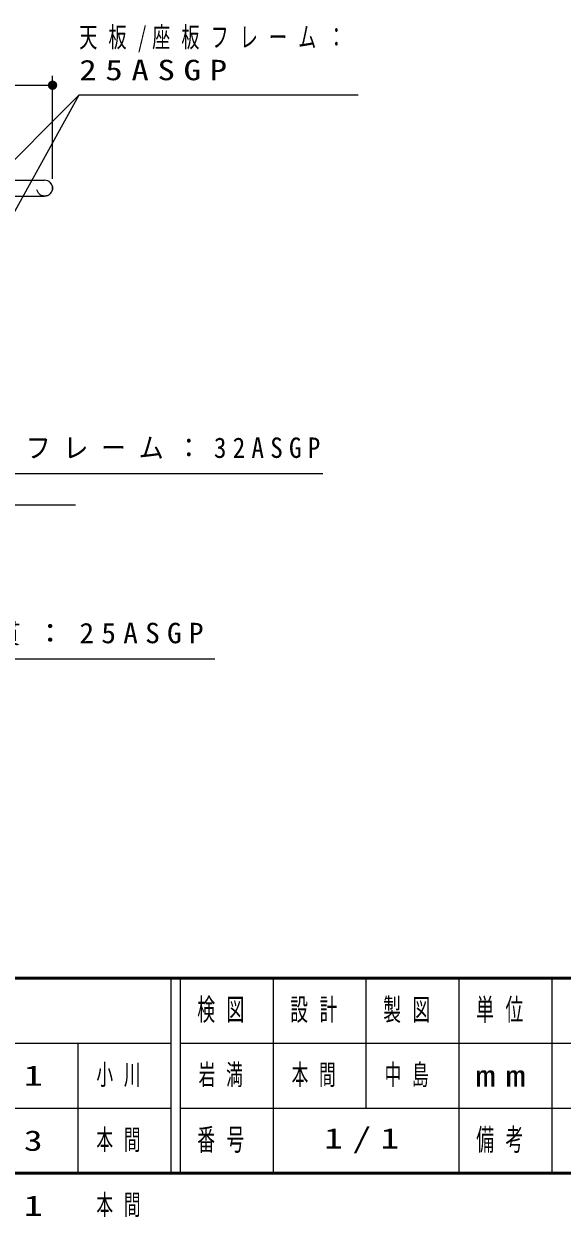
# Model space of a CAD drawing. Units: millimetres on the paper, scale 1:20. Extents: x -365 to 0, y -5 to 257.
# Drawn here: x -254.3 to -196.4, y -4.7 to 123.7 of the extents above; entities that cross this region are included whole.
import ezdxf

# ---------------------------------------------------------------- set-up
doc = ezdxf.new("R2010")
doc.units = ezdxf.units.MM
doc.linetypes.add('USER1', pattern=[4.5, 2.5, -2])
doc.layers.add('1_20', color=7, linetype='Continuous', lineweight=25)
doc.layers.add('LY_3', color=7, linetype='Continuous', lineweight=13)
doc.layers.add('LY_4', color=7, linetype='Continuous')
doc.styles.add('ＭＳ ゴシック', font='')
doc.styles.get('ＭＳ ゴシック').set_extended_font_data('MS Gothic')

# ---------------------------------------------------------------- blocks, each defined once
blk = doc.blocks.new('filled_dot')
at = {"color": 0, "linetype": 'Continuous', "lineweight": -2, "const_width": 1.25}
blk.add_lwpolyline([(-0.625, 0, 1), (0.625, 0, 1)], format="xyb", close=True, dxfattribs=at)

msp = doc.modelspace()

# ---------------------------------------------------------------- linework, layer by layer
at = {"layer": '1_20', "lineweight": 13}
for p, q in [((-279.811, 117.141), (-251.211, 117.141)), ((-251.211, 107.062), (-251.211, 118.141)), ((-262.177, 91.073), (-248.337, 116.111))]:
    msp.add_line(p, q, dxfattribs=at)
at = {"layer": '1_20', "color": 4}
for p, q in [((-334.561, 106.912), (-252.061, 106.912)), ((-334.561, 105.212), (-252.061, 105.212))]:
    msp.add_line(p, q, dxfattribs=at)
at = {"layer": '1_20'}
msp.add_line((-266.061, 71.962), (-248.748, 71.962), dxfattribs=at)
at = {"layer": '1_20', "lineweight": 13}
for points in [[(-258.151, 106.297), (-248.337, 116.111), (-218.337, 116.111)], [(-267.21, 84.405), (-258.151, 75.346), (-222.151, 75.346)], [(-284.76, 74.6), (-257.765, 55.39), (-233.765, 55.39)]]:
    msp.add_lwpolyline(points, dxfattribs=at)
at = {"layer": '1_20', "color": 4, "linetype": 'USER1', "lineweight": 13}
msp.add_circle((-252.061, 106.062), 0.85, dxfattribs=at)
at = {"layer": '1_20', "color": 4}
msp.add_arc((-252.061, 106.062), 0.85, 270, 90, dxfattribs=at)
at = {"layer": 'LY_3', "lineweight": 50}
for p, q in [((-365, 21), (0, 21)), ((-365, 0), (0, 0))]:
    msp.add_line(p, q, dxfattribs=at)
at = {"layer": 'LY_3', "color": 211, "lineweight": 25}
for p, q in [((-238.5, 21), (-238.5, 0)), ((-237.5, 21), (-237.5, 0)), ((-227.5, 21), (-227.5, 7)), ((-217.5, 21), (-217.5, 7)), ((-207.5, 21), (-207.5, 0)), ((-197.5, 21), (-197.5, 7)), ((-237.5, 7), (0, 7))]:
    msp.add_line(p, q, dxfattribs=at)
at = {"layer": 'LY_3'}
for p, q in [((-365, 14), (-238.5, 14)), ((-248.5, 14), (-248.5, 0)), ((-237.5, 14), (-182.5, 14)), ((-365, 7), (-238.5, 7)), ((-227.5, 7), (-227.5, 0))]:
    msp.add_line(p, q, dxfattribs=at)
at = {"layer": 'LY_3', "lineweight": 25}
msp.add_line((-197.5, 7), (-197.5, 0), dxfattribs=at)

# ---------------------------------------------------------------- block references
at = {"layer": '1_20', "lineweight": 13, "xscale": 0.4, "yscale": 0.4, "rotation": 180}
msp.add_blockref('filled_dot', (-251.211, 117.141), dxfattribs=at)

# ---------------------------------------------------------------- texts
at = {"layer": '1_20', "char_height": 2.199, "attachment_point": 4, "style": 'ＭＳ ゴシック'}
for s, insert in [('\\T1.61;\\W0.65;天板/座板フレーム：', (-248.337, 122.061)), ('\\T1.5;\\W1.25;25ASGP', (-248.337, 118.761)), ('\\T1.5;\\W0.9;脚フレーム：32ASGP', (-258.151, 77.996)), ('\\T1.5;\\W1.05;貫：25ASGP', (-257.765, 58.04))]:
    msp.add_mtext(s, dxfattribs=dict(at, insert=insert))
at = {"layer": 'LY_3', "color": 4, "char_height": 2.346, "attachment_point": 5, "style": 'ＭＳ ゴシック'}
for s, insert in [('\\T1.64;\\W0.6;検図', (-232.5, 17.5)), ('\\T1.64;\\W0.6;設計', (-222.5, 17.5)), ('\\T1.64;\\W0.6;製図', (-212.5, 17.5)), ('\\T1.64;\\W0.6;単位', (-202.5, 17.5)), ('\\T1.5;\\W1.35;mm', (-202.5, 10.5)), ('\\T1.64;\\W0.6;備考', (-202.5, 3.5)), ('\\T1.64;\\W0.6;番号', (-232.5, 3.5))]:
    msp.add_mtext(s, dxfattribs=dict(at, insert=insert))
at = {"layer": 'LY_4', "char_height": 2.199, "attachment_point": 4, "style": 'ＭＳ ゴシック'}
for s, insert in [('\\T1.5;\\W1.35;25.04.01', (-275.5, 10.5)), ('\\T1.64;\\W0.6;小川', (-246.5, 10.5)), ('\\T1.64;\\W0.6;岩満', (-235.5, 10.5)), ('\\T1.64;\\W0.6;本間', (-225.5, 10.5)), ('\\T1.64;\\W0.6;中島', (-215.5, 10.5)), ('\\T1.5;\\W1.35;22.04.13', (-275.5, 3.5)), ('\\T1.64;\\W0.6;本間', (-246.5, 3.5)), ('\\T1.5;\\W1.35;1/1', (-222, 3.5)), ('\\T1.5;\\W1.35;17.05.31', (-275.5, -3.5)), ('\\T1.64;\\W0.6;本間', (-246.5, -3.5))]:
    msp.add_mtext(s, dxfattribs=dict(at, insert=insert))

doc.saveas('drawing.dxf')
